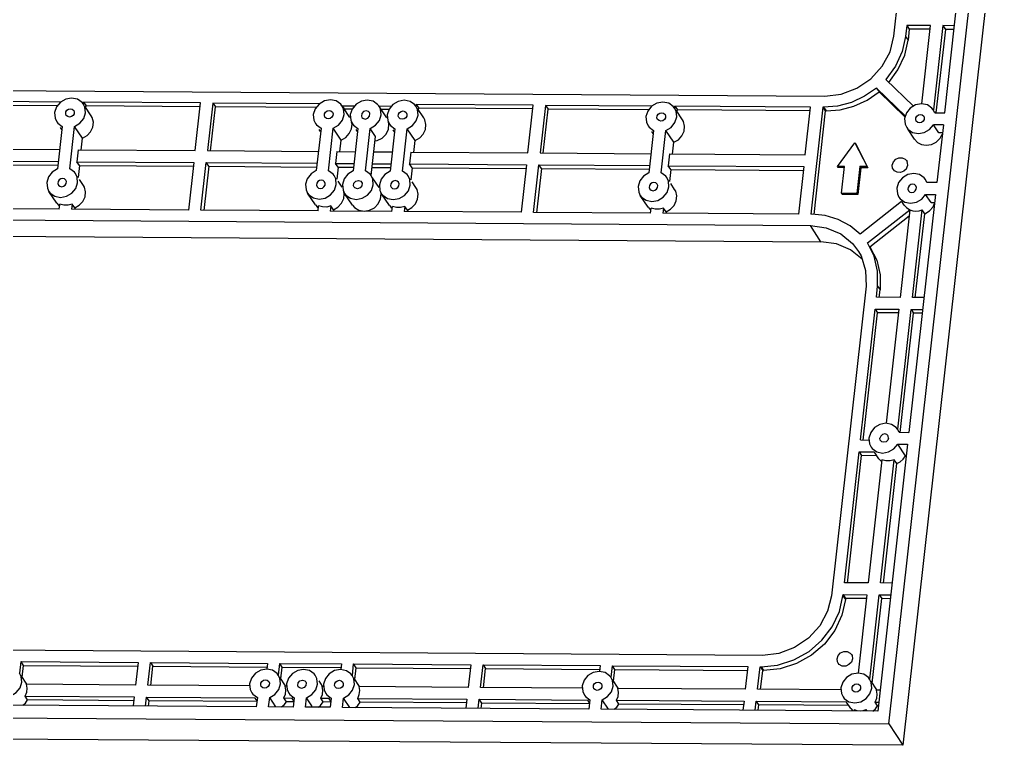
# Model space of a CAD drawing. Extents: x -268 to 907, y 393 to 1224.
# Drawn here: x 636.2 to 790.1, y 833.9 to 947.4 of the extents above; entities that cross this region are included whole.
import ezdxf

# ---------------------------------------------------------------- set-up
doc = ezdxf.new("R2010")
doc.units = 0
doc.header["$LTSCALE"] = 1.21
doc.header["$MEASUREMENT"] = 0
doc.layers.get('0').update_dxf_attribs({"linetype": 'CONTINUOUS'})

msp = doc.modelspace()

# ---------------------------------------------------------------- linework, layer by layer
at = {"color": 7, "linetype": 'Continuous'}
for p, q in [((772.23573, 837.26386), (792.18381, 1015.56991)), ((794.27491, 1011.57592), (774.39951, 833.91948)), ((773.01008, 944.78476), (778.42631, 993.19778)), ((780.94747, 932.80366), (785.10979, 970.00853)), ((775.01872, 946.49314), (774.82621, 944.77239)), ((778.72851, 946.46787), (775.01872, 946.49314)), ((775.01872, 946.49314), (775.41296, 945.90569)), ((777.35861, 934.22302), (778.72851, 946.46787)), ((780.65564, 946.45475), (779.18334, 933.29456)), ((782.47331, 946.44237), (780.65564, 946.45475)), ((780.65564, 946.45475), (781.04989, 945.86729)), ((775.41296, 945.90569), (775.22045, 944.18493)), ((778.66314, 945.88355), (775.41296, 945.90569)), ((781.04989, 945.86729), (779.58719, 932.79298)), ((782.40794, 945.85804), (781.04989, 945.86729)), ((774.82621, 944.77239), (775.22045, 944.18493)), ((771.72205, 938.04396), (776.05556, 933.8463)), ((619.55773, 936.41433), (762.21083, 935.44262)), ((774.79683, 932.293), (770.27889, 936.66931)), ((770.27889, 936.66931), (770.67313, 936.08185)), ((774.74681, 932.13588), (770.67313, 936.08185)), ((642.66219, 934.5025), (628.90017, 934.59624)), ((646.18964, 934.19853), (645.99464, 934.44641)), ((646.21279, 934.19594), (646.24436, 934.4781)), ((664.55148, 934.35339), (646.24436, 934.4781)), ((646.24436, 934.4781), (646.6386, 933.89064)), ((663.71901, 926.9123), (664.55148, 934.35339)), ((666.47862, 934.34027), (665.64614, 926.89917)), ((683.13134, 934.22683), (666.47862, 934.34027)), ((666.47862, 934.34027), (666.87286, 933.75281)), ((686.65879, 933.92287), (686.46378, 934.17074)), ((698.2214, 933.8441), (698.02639, 934.09198)), ((698.24455, 933.84151), (698.27612, 934.12367)), ((716.58389, 933.99897), (698.27612, 934.12367)), ((698.27612, 934.12367), (698.67036, 933.53622)), ((642.15769, 933.92116), (629.29441, 934.00878)), ((647.42333, 932.36226), (646.41924, 933.85845)), ((646.60417, 933.58289), (646.6386, 933.89064)), ((664.48611, 933.76907), (646.6386, 933.89064)), ((666.10042, 926.84835), (666.87286, 933.75281)), ((682.62684, 933.6455), (666.87286, 933.75281)), ((686.68506, 933.88577), (686.66053, 933.92232)), ((688.62204, 933.86746), (686.67751, 933.88071)), ((686.74974, 933.78939), (687.08048, 933.37125)), ((687.89248, 932.0866), (686.88839, 933.58279)), ((687.07331, 933.30723), (687.08048, 933.37125)), ((688.2335, 933.36339), (687.08048, 933.37125)), ((694.40325, 933.82808), (692.4399, 933.84146)), ((693.67388, 932.04722), (692.44193, 933.88294)), ((694.01472, 933.32401), (692.81152, 933.33221)), ((699.45509, 932.00784), (698.451, 933.50403)), ((698.63593, 933.22847), (698.67036, 933.53622)), ((716.51852, 933.41464), (698.67036, 933.53622)), ((715.75141, 926.55787), (716.58389, 933.99897)), ((718.51102, 933.98584), (717.67855, 926.54474)), ((718.13283, 926.49392), (718.90527, 933.39838)), ((735.1631, 933.87241), (718.51102, 933.98584)), ((718.51102, 933.98584), (718.90527, 933.39838)), ((734.6586, 933.29107), (718.90527, 933.39838)), ((738.69054, 933.56844), (738.49554, 933.81632)), ((738.71369, 933.56585), (738.74526, 933.84801)), ((759.94309, 933.70362), (738.74526, 933.84801)), ((738.74526, 933.84801), (739.1395, 933.26055)), ((739.92424, 931.73217), (738.92015, 933.22836)), ((739.10507, 932.95281), (739.1395, 933.26055)), ((759.87772, 933.11929), (739.1395, 933.26055)), ((759.11061, 926.26252), (759.94309, 933.70362)), ((761.87022, 933.69049), (759.99715, 916.94802)), ((762.26446, 933.10303), (760.4531, 916.91219)), ((762.01469, 933.68951), (761.87022, 933.69049)), ((761.87022, 933.69049), (762.26446, 933.10303)), ((762.01469, 933.68951), (762.40894, 933.10205)), ((762.40894, 933.10205), (762.26446, 933.10303)), ((779.39743, 932.81421), (779.15683, 933.29753)), ((779.4559, 932.85345), (779.3893, 932.95269)), ((779.39743, 932.81421), (780.94747, 932.80366)), ((642.91353, 930.68021), (642.17247, 924.05629)), ((642.85881, 930.19112), (642.6495, 930.50302)), ((644.09958, 924.04316), (644.84064, 930.66709)), ((646.07259, 928.83136), (644.84064, 930.66709)), ((683.38267, 930.40455), (682.64162, 923.78063)), ((683.32796, 929.91546), (683.11864, 930.22736)), ((684.56873, 923.7675), (685.30978, 930.39142)), ((686.54174, 928.5557), (685.30978, 930.39142)), ((689.16397, 930.36521), (688.42291, 923.7412)), ((689.10927, 929.87621), (688.89999, 930.18805)), ((690.35005, 923.72815), (691.0911, 930.35201)), ((691.92881, 929.10374), (691.0911, 930.35201)), ((694.94529, 930.32579), (694.20423, 923.70187)), ((694.89057, 929.83669), (694.68125, 930.1486)), ((696.13134, 923.68874), (696.8724, 930.31266)), ((698.10435, 928.47694), (696.8724, 930.31266)), ((735.41443, 930.05013), (734.67338, 923.4262)), ((735.35972, 929.56103), (735.1504, 929.87293)), ((736.60049, 923.41308), (737.34154, 930.037)), ((738.57349, 928.20128), (737.34154, 930.037)), ((776.24165, 928.67028), (775.21082, 930.20631)), ((780.73935, 930.94338), (779.18931, 930.95394)), ((780.02702, 929.70568), (779.18931, 930.95394)), ((780.73935, 930.94338), (779.72956, 921.9173)), ((780.60045, 929.70177), (780.02702, 929.70568)), ((645.86616, 926.98618), (646.07259, 928.83136)), ((686.3353, 926.71051), (686.54174, 928.5557)), ((691.24539, 922.99497), (691.92881, 929.10374)), ((691.85132, 928.41109), (692.17745, 928.46338)), ((697.89792, 926.63175), (698.10435, 928.47694)), ((738.36706, 926.35609), (738.57349, 928.20128)), ((764.17135, 924.42974), (766.90015, 928.13454)), ((767.02335, 927.95096), (766.90015, 928.13454)), ((766.90015, 928.13454), (768.79647, 924.39824)), ((767.02335, 927.95096), (768.91967, 924.21466)), ((628.06769, 927.15514), (642.50816, 927.05678)), ((645.41188, 927.037), (645.20376, 925.17672)), ((645.41188, 927.037), (663.71901, 926.9123)), ((665.64614, 926.89917), (682.9773, 926.78111)), ((685.88103, 926.76134), (685.67291, 924.90106)), ((685.88103, 926.76134), (688.7586, 926.74173)), ((691.66234, 926.72195), (694.53991, 926.70235)), ((697.44364, 926.68257), (697.23552, 924.8223)), ((697.44364, 926.68257), (715.75141, 926.55787)), ((717.67855, 926.54474), (735.00906, 926.42669)), ((737.91278, 926.40691), (737.70466, 924.54664)), ((737.91278, 926.40691), (759.11061, 926.26252)), ((627.85958, 925.29487), (642.30004, 925.1965)), ((645.20376, 925.17672), (663.51089, 925.05202)), ((645.598, 924.58927), (645.20376, 925.17672)), ((663.51089, 925.05202), (662.67841, 917.61092)), ((664.60554, 917.5978), (665.43802, 925.03889)), ((665.43802, 925.03889), (682.76918, 924.92084)), ((665.83226, 924.45144), (665.43802, 925.03889)), ((685.67291, 924.90106), (688.55048, 924.88146)), ((686.06715, 924.3136), (685.67291, 924.90106)), ((691.45422, 924.86168), (694.3318, 924.84208)), ((697.23552, 924.8223), (715.54329, 924.69759)), ((697.62976, 924.23484), (697.23552, 924.8223)), ((774.98706, 925.34636), (775.07404, 925.19346)), ((628.25382, 924.70741), (642.23466, 924.61218)), ((645.598, 924.58927), (645.38625, 922.69654)), ((645.598, 924.58927), (663.44552, 924.4677)), ((665.83226, 924.45144), (665.05982, 917.54697)), ((665.83226, 924.45144), (682.70381, 924.33651)), ((686.06715, 924.3136), (685.8554, 922.42087)), ((686.06715, 924.3136), (688.48511, 924.29713)), ((691.38885, 924.27735), (694.26642, 924.25775)), ((697.62976, 924.23484), (697.41801, 922.34211)), ((697.62976, 924.23484), (715.47792, 924.11327)), ((715.54329, 924.69759), (714.71082, 917.2565)), ((716.63795, 917.24337), (717.47043, 924.68447)), ((717.86467, 924.09701), (717.09223, 917.19255)), ((717.47043, 924.68447), (734.80094, 924.56642)), ((717.86467, 924.09701), (717.47043, 924.68447)), ((717.86467, 924.09701), (734.73557, 923.98209)), ((737.70466, 924.54664), (758.90249, 924.40224)), ((738.09891, 923.95918), (737.70466, 924.54664)), ((738.09891, 923.95918), (737.88716, 922.06645)), ((738.09891, 923.95918), (758.83712, 923.81792)), ((758.90249, 924.40224), (758.07002, 916.96115)), ((765.27946, 924.4222), (764.17135, 924.42974)), ((764.29455, 924.24617), (764.17135, 924.42974)), ((765.27821, 924.23947), (764.29455, 924.24617)), ((764.81119, 920.23658), (765.27946, 924.4222)), ((767.68837, 924.40579), (767.2201, 920.22017)), ((767.81157, 924.22221), (767.3433, 920.03659)), ((768.79647, 924.39824), (767.68837, 924.40579)), ((767.81157, 924.22221), (767.68837, 924.40579)), ((768.91967, 924.21466), (767.81157, 924.22221)), ((768.91967, 924.21466), (768.79647, 924.39824)), ((646.20542, 921.4759), (645.59557, 922.38464)), ((686.67456, 921.20024), (686.06471, 922.10897)), ((692.45596, 921.16086), (691.45183, 922.65711)), ((698.23718, 921.12148), (697.62733, 922.03021)), ((738.70632, 920.84582), (738.09647, 921.75455)), ((778.17952, 921.92786), (777.93892, 922.41117)), ((779.72956, 921.9173), (778.17952, 921.92786)), ((642.05368, 918.68968), (640.82173, 920.5254)), ((682.52283, 918.41401), (681.29087, 920.24973)), ((688.30422, 918.37463), (687.07227, 920.21035)), ((767.2201, 920.22017), (764.81119, 920.23658)), ((764.93439, 920.053), (764.81119, 920.23658)), ((767.3433, 920.03659), (767.2201, 920.22017)), ((642.05411, 918.69027), (642.30893, 918.38081)), ((694.08544, 918.33525), (692.85349, 920.17097)), ((734.55458, 918.05959), (733.32263, 919.89531)), ((767.3433, 920.03659), (764.93439, 920.053)), ((774.19, 918.93139), (767.72701, 913.85927)), ((774.62949, 918.37138), (774.22615, 918.97239)), ((779.52144, 920.05703), (775.35912, 882.85215)), ((777.9714, 920.06758), (779.52144, 920.05703)), ((778.80911, 918.81932), (777.9714, 920.06758)), ((778.80911, 918.81932), (779.38253, 918.81541)), ((642.44417, 917.74875), (627.0271, 917.85377)), ((642.30893, 918.38081), (642.50026, 918.25009)), ((642.44417, 917.74875), (642.53332, 918.54559)), ((644.46043, 918.53247), (644.37128, 917.73563)), ((662.67841, 917.61092), (644.37128, 917.73563)), ((644.85467, 917.94501), (644.46043, 918.53247)), ((644.85467, 917.94501), (644.82556, 917.6848)), ((682.91332, 917.47309), (664.60554, 917.5978)), ((682.52326, 918.4146), (682.77808, 918.10515)), ((682.77808, 918.10515), (682.96941, 917.97443)), ((682.91332, 917.47309), (683.00247, 918.26993)), ((684.92958, 918.2568), (684.84043, 917.45996)), ((694.47593, 917.39433), (684.84043, 917.45996)), ((685.32382, 917.66935), (684.92958, 918.2568)), ((685.32382, 917.66935), (685.29471, 917.40914)), ((694.08587, 918.33584), (694.34069, 918.02639)), ((694.34069, 918.02639), (694.53202, 917.89566)), ((694.47593, 917.39433), (694.56508, 918.19117)), ((696.49219, 918.17804), (696.40304, 917.3812)), ((714.71082, 917.2565), (696.40304, 917.3812)), ((696.88643, 917.59059), (696.49219, 918.17804)), ((696.88643, 917.59059), (696.85732, 917.33038)), ((734.94508, 917.11867), (716.63795, 917.24337)), ((734.55502, 918.06018), (734.80984, 917.75073)), ((734.80984, 917.75073), (735.00117, 917.62)), ((734.94508, 917.11867), (735.03423, 917.91551)), ((736.96134, 917.90238), (736.87219, 917.10554)), ((737.35558, 917.31492), (736.96134, 917.90238)), ((737.35558, 917.31492), (737.32647, 917.05472)), ((768.86062, 912.46706), (775.47088, 917.65476)), ((775.50336, 917.63985), (773.97299, 903.9606)), ((775.90012, 903.94748), (777.43049, 917.62672)), ((777.82474, 917.03926), (777.43049, 917.62672)), ((617.2924, 916.16562), (759.94549, 915.19392)), ((758.07002, 916.96115), (736.87219, 917.10554)), ((760.14162, 916.94704), (759.99715, 916.94802)), ((769.25486, 911.87961), (775.39832, 916.70096)), ((776.3544, 903.89665), (777.82474, 917.03926)), ((761.55972, 912.66355), (759.94549, 915.19392)), ((618.90663, 913.63526), (761.55972, 912.66355)), ((768.63958, 905.719), (763.22335, 857.30598)), ((770.26319, 903.98587), (770.45571, 905.70663)), ((770.45571, 905.70663), (770.84995, 905.11917)), ((770.71747, 903.93505), (770.84995, 905.11917)), ((773.97299, 903.9606), (770.26319, 903.98587)), ((777.71779, 903.93509), (775.90012, 903.94748)), ((767.76562, 881.66132), (770.05508, 902.1256)), ((770.05508, 902.1256), (773.76487, 902.10033)), ((770.05508, 902.1256), (770.44932, 901.53814)), ((773.76487, 902.10033), (771.76977, 884.26716)), ((773.59515, 883.34448), (775.692, 902.0872)), ((775.692, 902.0872), (777.50967, 902.07482)), ((775.692, 902.0872), (776.08624, 901.49974)), ((768.2199, 881.6105), (770.44932, 901.53814)), ((773.6995, 901.516), (770.44932, 901.53814)), ((773.99885, 882.84154), (776.08624, 901.49974)), ((777.4443, 901.49049), (776.08624, 901.49974)), ((773.80965, 882.86271), (773.56844, 883.34746)), ((773.86841, 882.90214), (773.80109, 883.00245)), ((773.80965, 882.86271), (775.35912, 882.85215)), ((767.76562, 881.66132), (769.11748, 881.65211)), ((775.15115, 880.99315), (770.48415, 839.27717)), ((773.60111, 881.00371), (775.15115, 880.99315)), ((774.83306, 879.16799), (773.60111, 881.00371)), ((765.26841, 859.33991), (767.55765, 879.80232)), ((765.72268, 859.28909), (767.95189, 879.21486)), ((767.55765, 879.80232), (769.938, 879.7861)), ((767.55765, 879.80232), (767.95189, 879.21486)), ((770.33224, 879.19865), (767.95189, 879.21486)), ((770.65344, 878.72004), (769.96472, 879.74628)), ((770.65355, 878.71986), (771.04348, 878.28899)), ((774.94687, 879.16721), (774.83306, 879.16799)), ((771.13307, 878.57596), (768.9782, 859.31464)), ((770.90533, 859.30151), (773.0602, 878.56283)), ((771.35961, 859.25069), (773.45444, 877.97538)), ((773.45444, 877.97538), (773.0602, 878.56283)), ((768.9782, 859.31464), (765.26841, 859.33991)), ((772.723, 859.28913), (770.90533, 859.30151)), ((765.03947, 857.29361), (765.06029, 857.47964)), ((765.03947, 857.29361), (765.43372, 856.70615)), ((765.06029, 857.47964), (768.77008, 857.45437)), ((765.06029, 857.47964), (765.45453, 856.89218)), ((768.77008, 857.45437), (767.39997, 845.20763)), ((769.22423, 844.27494), (770.69721, 857.44124)), ((770.69721, 857.44124), (772.51488, 857.42886)), ((770.69721, 857.44124), (771.09145, 856.85378)), ((765.43372, 856.70615), (765.45453, 856.89218)), ((768.70471, 856.87004), (765.45453, 856.89218)), ((769.61559, 843.66175), (771.09145, 856.85378)), ((772.44951, 856.84453), (771.09145, 856.85378)), ((752.42409, 847.96385), (609.771, 848.93555)), ((636.25415, 845.18056), (636.45762, 846.99932)), ((636.45762, 846.99932), (654.76475, 846.87462)), ((636.85187, 846.41186), (636.45762, 846.99932)), ((636.64553, 844.56751), (636.85187, 846.41186)), ((636.85187, 846.41186), (654.69938, 846.29029)), ((654.76475, 846.87462), (654.36932, 843.34009)), ((656.29646, 843.32697), (656.69188, 846.86149)), ((656.69188, 846.86149), (674.99966, 846.73678)), ((656.69188, 846.86149), (657.08613, 846.27403)), ((674.99966, 846.73678), (674.89895, 845.83659)), ((676.72329, 844.90489), (676.92677, 846.72366)), ((676.92677, 846.72366), (686.56227, 846.65802)), ((677.32101, 846.1362), (676.92677, 846.72366)), ((686.56227, 846.65802), (686.46156, 845.75782)), ((688.28591, 844.82613), (688.48938, 846.64489)), ((688.48938, 846.64489), (706.79716, 846.52019)), ((688.88362, 846.05744), (688.48938, 846.64489)), ((706.79716, 846.52019), (706.40173, 842.98566)), ((708.32886, 842.97254), (708.72429, 846.50706)), ((708.72429, 846.50706), (727.03142, 846.38236)), ((708.72429, 846.50706), (709.11853, 845.9196)), ((727.03142, 846.38236), (726.93071, 845.48216)), ((728.75505, 844.55047), (728.95853, 846.36923)), ((728.95853, 846.36923), (750.15635, 846.22484)), ((729.35277, 845.78177), (728.95853, 846.36923)), ((637.36492, 843.49556), (636.4606, 844.84307)), ((656.75074, 843.27614), (657.08613, 846.27403)), ((657.08613, 846.27403), (674.93429, 846.15246)), ((677.11467, 844.29185), (677.32101, 846.1362)), ((677.32101, 846.1362), (686.4969, 846.07369)), ((688.67729, 844.21309), (688.88362, 846.05744)), ((688.88362, 846.05744), (706.73179, 845.93586)), ((708.78314, 842.92171), (709.11853, 845.9196)), ((709.11853, 845.9196), (726.96605, 845.79803)), ((729.14643, 843.93742), (729.35277, 845.78177)), ((729.35277, 845.78177), (750.09098, 845.64051)), ((750.15635, 846.22484), (749.76093, 842.69032)), ((751.68806, 842.67719), (752.08349, 846.21171)), ((752.08349, 846.21171), (752.22796, 846.21073)), ((752.08349, 846.21171), (752.47773, 845.62425)), ((752.14234, 842.62637), (752.47773, 845.62425)), ((752.22796, 846.21073), (752.6222, 845.62327)), ((752.47773, 845.62425), (752.6222, 845.62327)), ((654.36932, 843.34009), (637.30645, 843.45632)), ((637.41642, 842.84375), (637.30645, 843.45632)), ((672.24736, 843.21831), (656.29646, 843.32697)), ((677.83406, 843.21989), (676.92975, 844.5674)), ((683.61546, 843.18051), (683.07424, 843.98698)), ((689.39667, 843.14113), (688.49236, 844.48864)), ((729.86582, 842.86547), (728.96151, 844.21298)), ((770.33497, 842.58981), (769.43066, 843.93731)), ((677.56748, 841.32038), (677.81424, 841.93053)), ((677.93458, 843.17957), (677.7756, 843.18066)), ((677.88556, 842.56808), (677.7756, 843.18066)), ((677.81424, 841.93053), (677.88556, 842.56808)), ((683.34888, 841.281), (683.59564, 841.89114)), ((683.71598, 843.14019), (683.55699, 843.14128)), ((683.66696, 842.5287), (683.55699, 843.14128)), ((683.59564, 841.89114), (683.66696, 842.5287)), ((706.40173, 842.98566), (689.33821, 843.1019)), ((689.44818, 842.48932), (689.33821, 843.1019)), ((724.27912, 842.86389), (708.32886, 842.97254)), ((749.76093, 842.69032), (729.80735, 842.82623)), ((729.91732, 842.21366), (729.80735, 842.82623)), ((764.74734, 842.58823), (751.68806, 842.67719)), ((770.84993, 842.54666), (770.2765, 842.55057)), ((770.38647, 841.938), (770.2765, 842.55057)), ((673.26184, 839.93941), (634.71981, 840.20195)), ((637.09833, 841.59605), (654.16121, 841.47982)), ((637.49257, 841.00859), (637.09833, 841.59605)), ((654.09583, 840.89549), (637.49257, 841.00859)), ((654.16121, 841.47982), (654.00355, 840.0706)), ((655.93068, 840.05747), (656.08834, 841.46669)), ((656.08834, 841.46669), (673.06667, 841.35104)), ((656.48258, 840.87923), (656.08834, 841.46669)), ((656.39029, 840.05434), (656.48258, 840.87923)), ((673.35413, 840.76431), (656.48258, 840.87923)), ((673.36932, 840.90007), (673.09339, 841.31122)), ((673.42403, 841.38917), (673.26184, 839.93941)), ((675.18895, 839.92629), (675.35114, 841.37604)), ((676.32928, 839.91852), (675.35114, 841.37604)), ((677.56748, 841.32038), (678.84807, 841.31166)), ((677.96172, 840.73292), (677.56748, 841.32038)), ((679.13542, 840.72493), (677.96172, 840.73292)), ((679.15063, 840.86083), (678.84062, 841.32276)), ((679.20533, 841.34983), (679.04314, 839.90003)), ((680.97027, 839.88691), (681.13246, 841.33663)), ((681.97017, 840.08836), (681.13246, 841.33663)), ((683.34888, 841.281), (684.62929, 841.27228)), ((683.74312, 840.69354), (683.34888, 841.281)), ((684.91674, 840.68555), (683.74312, 840.69354)), ((684.93193, 840.82131), (684.6219, 841.28329)), ((684.98665, 841.31041), (684.82445, 839.86065)), ((686.75156, 839.84753), (686.91376, 841.29728)), ((687.8919, 839.83976), (686.91376, 841.29728)), ((689.13009, 841.24162), (706.19361, 841.12539)), ((689.52433, 840.65416), (689.13009, 841.24162)), ((706.12824, 840.54106), (689.52433, 840.65416)), ((706.19361, 841.12539), (706.03595, 839.71617)), ((707.96309, 839.70304), (708.12074, 841.11226)), ((708.12074, 841.11226), (725.09843, 840.99662)), ((708.51499, 840.52481), (708.12074, 841.11226)), ((708.4227, 839.69991), (708.51499, 840.52481)), ((725.38589, 840.40989), (708.51499, 840.52481)), ((725.40107, 840.54565), (725.12515, 840.9568)), ((725.45579, 841.03474), (725.2936, 839.58499)), ((727.22071, 839.57186), (727.3829, 841.02162)), ((728.36104, 839.5641), (727.3829, 841.02162)), ((729.59924, 840.96596), (749.55281, 840.83004)), ((729.99348, 840.3785), (729.59924, 840.96596)), ((749.48744, 840.24571), (729.99348, 840.3785)), ((749.55281, 840.83004), (749.39515, 839.42082)), ((751.32228, 839.40769), (751.47994, 840.81691)), ((751.47994, 840.81691), (765.56758, 840.72095)), ((751.87418, 840.22946), (751.47994, 840.81691)), ((751.7819, 839.40456), (751.87418, 840.22946)), ((765.96182, 840.1335), (751.87418, 840.22946)), ((766.28301, 839.6549), (765.5943, 840.68114)), ((770.06838, 840.6903), (770.64181, 840.68639)), ((770.46262, 840.10284), (770.06838, 840.6903)), ((402.52111, 839.78224), (772.23573, 837.26386)), ((679.04314, 839.90003), (675.18895, 839.92629)), ((684.82445, 839.86065), (680.97027, 839.88691)), ((681.94688, 839.88025), (681.97017, 840.08836)), ((725.2936, 839.58499), (686.75156, 839.84753)), ((770.48415, 839.27717), (727.22071, 839.57186)), ((766.28311, 839.65473), (766.60086, 839.30362)), ((766.76264, 839.51082), (766.73935, 839.30267)), ((768.66648, 839.28955), (768.68977, 839.4977)), ((768.8302, 839.28843), (768.68977, 839.4977)), ((769.72503, 839.28234), (770.10272, 839.6097)), ((770.10272, 839.6097), (770.46262, 840.10284)), ((770.57644, 840.10206), (770.46262, 840.10284)), ((772.23573, 837.26386), (774.39951, 833.91948)), ((774.39951, 833.91948), (405.35786, 836.43328))]:
    msp.add_line(p, q, dxfattribs=at)
for points in [[(762.21083, 935.44262), (764.76937, 935.74604), (767.22536, 936.67003), (769.41108, 938.15139), (771.17792, 940.0893), (772.40553, 942.35189), (773.01008, 944.78476)], [(774.82621, 944.77239), (774.30109, 942.41515), (773.24516, 940.11323), (771.72205, 938.04396)], [(772.20462, 937.57652), (773.63941, 939.52578), (774.69533, 941.82769), (775.22045, 944.18493)], [(770.27889, 936.66931), (768.42309, 935.39528), (766.35431, 934.44266), (764.17782, 933.86802), (762.01469, 933.68951)], [(762.40894, 933.10205), (764.57206, 933.28056), (766.74855, 933.8552), (768.81733, 934.80782), (770.67313, 936.08185)], [(645.99464, 934.44641), (645.272, 934.94935), (644.37566, 935.13021), (643.44026, 934.96182), (642.60627, 934.46949), (641.99896, 933.72714), (641.70953, 932.84627), (641.78146, 931.95919), (642.04148, 931.41076)], [(644.84064, 930.66709), (645.66516, 931.17554), (646.25693, 931.9287), (646.52709, 932.81345), (646.43505, 933.69692), (646.18964, 934.19853)], [(686.46378, 934.17074), (685.74114, 934.67368), (684.84481, 934.85455), (683.90941, 934.68616), (683.07542, 934.19382), (682.46811, 933.45147), (682.17868, 932.57061), (682.25061, 931.68352), (682.51062, 931.1351)], [(690.62621, 934.81516), (689.6908, 934.64678), (688.85682, 934.15444), (688.24951, 933.4121), (687.96008, 932.53125)], [(692.44018, 933.88348), (692.24522, 934.13132), (691.52257, 934.63429), (690.62621, 934.81516)], [(698.02639, 934.09198), (697.30376, 934.59492), (696.40742, 934.77578), (695.47202, 934.6074), (694.63803, 934.11506), (694.03072, 933.37271), (693.74129, 932.49185)], [(738.49554, 933.81632), (737.7729, 934.31926), (736.87657, 934.50012), (735.94116, 934.33174), (735.10718, 933.8394), (734.49986, 933.09705), (734.21044, 932.21618), (734.28237, 931.3291), (734.54238, 930.78068)], [(777.34571, 934.22446), (776.40406, 934.05373), (775.56616, 933.55498), (774.95957, 932.80415), (774.67665, 931.91552), (774.76046, 931.02441), (775.01152, 930.5053)], [(779.15683, 933.29753), (778.95369, 933.5524), (778.23445, 934.04679), (777.34571, 934.22446)], [(643.53454, 932.41446), (643.44173, 932.66446), (643.47415, 932.95423), (643.6336, 933.2144), (643.88849, 933.39347), (644.18836, 933.45595)], [(644.69649, 933.19527), (644.7893, 932.94527), (644.75688, 932.65551), (644.59743, 932.39533), (644.34254, 932.21626), (644.04267, 932.15378)], [(644.18836, 933.45595), (644.47379, 933.38948), (644.69649, 933.19527)], [(684.00368, 932.1388), (683.91088, 932.3888), (683.94329, 932.67856), (684.10274, 932.93874), (684.35764, 933.1178), (684.6575, 933.18029)], [(685.16564, 932.9196), (685.25844, 932.6696), (685.22603, 932.37984), (685.06658, 932.11967), (684.81168, 931.9406), (684.51182, 931.87812)], [(684.6575, 933.18029), (684.94294, 933.11382), (685.16564, 932.9196)], [(685.30978, 930.39142), (686.1343, 930.89987), (686.72608, 931.65304), (686.99623, 932.53779), (686.90419, 933.42126), (686.65879, 933.92287)], [(687.96008, 932.53125), (688.032, 931.64419), (688.29202, 931.09572)], [(690.4389, 933.14091), (690.02854, 933.01926), (689.74709, 932.69539), (689.70208, 932.29299), (689.78711, 932.10075)], [(690.29322, 931.83874), (690.70358, 931.96038), (690.98502, 932.28426), (691.03004, 932.68665), (690.94501, 932.87889)], [(690.94501, 932.87889), (690.82144, 933.01386), (690.4389, 933.14091)], [(691.0911, 930.35201), (691.91563, 930.86043), (692.50743, 931.61357), (692.77762, 932.49832), (692.68562, 933.38181), (692.44018, 933.88348)], [(695.5663, 932.06004), (695.47349, 932.31004), (695.50591, 932.5998), (695.66535, 932.85998), (695.92025, 933.03904), (696.22011, 933.10153)], [(696.72825, 932.84084), (696.82106, 932.59084), (696.78864, 932.30108), (696.62919, 932.0409), (696.3743, 931.86184), (696.07443, 931.79936)], [(696.22011, 933.10153), (696.50555, 933.03506), (696.72825, 932.84084)], [(696.8724, 930.31266), (697.69692, 930.82111), (698.28869, 931.57428), (698.55885, 932.45903), (698.46681, 933.34249), (698.2214, 933.8441)], [(736.03544, 931.78438), (735.94264, 932.03438), (735.97505, 932.32414), (736.1345, 932.58432), (736.3894, 932.76338), (736.68926, 932.82586)], [(737.1974, 932.56518), (737.2902, 932.31518), (737.25779, 932.02542), (737.09834, 931.76524), (736.84344, 931.58618), (736.54358, 931.52369)], [(736.68926, 932.82586), (736.97469, 932.75939), (737.1974, 932.56518)], [(737.34154, 930.037), (738.16606, 930.54545), (738.75784, 931.29861), (739.02799, 932.18337), (738.93595, 933.06683), (738.69054, 933.56844)], [(776.50459, 931.50871), (776.41178, 931.75871), (776.4442, 932.04848), (776.60365, 932.30865), (776.85854, 932.48772), (777.15841, 932.5502)], [(777.15841, 932.5502), (777.44384, 932.48373), (777.66654, 932.28952)], [(642.04148, 931.41076), (642.20395, 931.19911), (642.91353, 930.68021)], [(644.04267, 932.15378), (643.75724, 932.22025), (643.53454, 932.41446)], [(646.07259, 928.83136), (646.78478, 929.24498), (647.34094, 929.84607), (647.68049, 930.56945), (647.7663, 931.33647), (647.589, 932.06337), (647.4229, 932.36167)], [(682.51062, 931.1351), (682.67309, 930.92345), (683.38267, 930.40455)], [(684.51182, 931.87812), (684.22639, 931.94459), (684.00368, 932.1388)], [(688.14963, 930.29379), (688.23544, 931.06081), (688.15796, 931.37849)], [(688.29202, 931.09572), (688.45444, 930.88412), (689.16397, 930.36521)], [(689.78711, 932.10075), (689.91068, 931.96578), (690.29322, 931.83874)], [(693.74129, 932.49185), (693.81322, 931.60476), (694.07323, 931.05634)], [(693.92516, 930.23415), (694.0155, 931.04173), (693.93392, 931.35019)], [(694.07323, 931.05634), (694.23571, 930.84469), (694.94529, 930.32579)], [(696.07443, 931.79936), (695.789, 931.86583), (695.5663, 932.06004)], [(698.10435, 928.47694), (698.81654, 928.89055), (699.3727, 929.49165), (699.71225, 930.21502), (699.79806, 930.98205), (699.62076, 931.70895), (699.45466, 932.00725)], [(736.54358, 931.52369), (736.25814, 931.59016), (736.03544, 931.78438)], [(738.57349, 928.20128), (739.28568, 928.61489), (739.84185, 929.21598), (740.18139, 929.93936), (740.2672, 930.70639), (740.08991, 931.43329), (739.92381, 931.73158)], [(777.01272, 931.24803), (776.72729, 931.3145), (776.50459, 931.50871)], [(777.66654, 932.28952), (777.75935, 932.03952), (777.72693, 931.74976), (777.56748, 931.48958), (777.31259, 931.31051), (777.01272, 931.24803)], [(686.54174, 928.5557), (687.25393, 928.96931), (687.81009, 929.57041), (688.14963, 930.29379)], [(692.17745, 928.46338), (692.94715, 928.86224), (693.55412, 929.47722), (693.92516, 930.23415)], [(734.54238, 930.78068), (734.70485, 930.56903), (735.41443, 930.05013)], [(775.01152, 930.5053), (775.19825, 930.26645), (775.92337, 929.75706), (776.82542, 929.57377)], [(776.82542, 929.57377), (777.75253, 929.73907), (778.58121, 930.22292), (779.18931, 930.95394)], [(778.05737, 927.73805), (778.87875, 927.86671), (779.63529, 928.24877), (780.23981, 928.84014), (780.57603, 929.4835)], [(776.24128, 928.67092), (776.6858, 928.1959), (777.32169, 927.85827), (778.05737, 927.73805)], [(772.91636, 923.95002), (772.80864, 924.15727), (772.74906, 924.654), (772.91961, 925.14916), (773.28772, 925.54814), (773.78305, 925.7747), (774.31095, 925.78555), (774.77055, 925.57863), (774.98706, 925.34636)], [(774.94988, 924.08371), (775.08887, 924.35157), (775.15797, 924.63759), (775.15292, 924.92411), (775.07404, 925.19346)], [(642.17247, 924.05629), (641.34796, 923.54784), (640.75618, 922.79468), (640.48602, 921.90992), (640.57807, 921.02646), (640.82347, 920.52485)], [(640.82347, 920.52485), (641.01848, 920.27697), (641.74112, 919.77403), (642.63745, 919.59317), (643.57285, 919.76155), (644.40684, 920.25389), (645.01415, 920.99624), (645.30358, 921.87711), (645.23165, 922.76419), (644.97164, 923.31261)], [(644.97164, 923.31261), (644.80917, 923.52426), (644.09958, 924.04316)], [(682.64162, 923.78063), (681.8171, 923.27217), (681.22533, 922.51901), (680.95517, 921.63426), (681.04721, 920.75079), (681.29262, 920.24918)], [(685.44078, 923.03695), (685.27831, 923.2486), (684.56873, 923.7675)], [(688.42291, 923.7412), (687.59844, 923.23274), (687.0067, 922.47959), (686.73657, 921.59485)], [(691.22218, 922.99757), (691.05965, 923.20928), (690.35005, 923.72815)], [(694.20423, 923.70187), (693.37972, 923.19341), (692.78794, 922.44025), (692.51778, 921.5555)], [(697.0034, 922.95819), (696.84093, 923.16984), (696.13134, 923.68874)], [(734.67338, 923.4262), (733.84886, 922.91775), (733.25708, 922.16459), (732.98693, 921.27983), (733.07897, 920.39637), (733.32438, 919.89476)], [(737.47254, 922.68252), (737.31007, 922.89417), (736.60049, 923.41308)], [(774.94988, 924.08371), (774.56074, 923.70326), (774.05558, 923.50291), (773.53091, 923.52093), (773.08699, 923.75389), (772.91636, 923.95002)], [(776.1278, 923.3381), (775.18614, 923.16738), (774.34824, 922.66863), (773.74165, 921.91779), (773.45873, 921.02917), (773.54255, 920.13805), (773.7936, 919.61895)], [(777.93892, 922.41117), (777.73578, 922.66604), (777.01654, 923.16043), (776.1278, 923.3381)], [(642.97044, 922.5696), (642.67058, 922.50711), (642.41568, 922.32805), (642.25623, 922.06787), (642.22381, 921.77811), (642.31662, 921.52811)], [(642.82476, 921.26742), (643.12462, 921.32991), (643.37952, 921.50897), (643.53896, 921.76915), (643.57138, 922.05891), (643.47858, 922.30891)], [(643.47858, 922.30891), (643.25587, 922.50312), (642.97044, 922.5696)], [(681.29262, 920.24918), (681.48762, 920.00131), (682.21026, 919.49837), (683.1066, 919.3175), (684.042, 919.48589), (684.87599, 919.97823), (685.4833, 920.72058), (685.77272, 921.60144), (685.70079, 922.48853), (685.44078, 923.03695)], [(683.43958, 922.29393), (683.13972, 922.23145), (682.88483, 922.05238), (682.72538, 921.79221), (682.69296, 921.50245), (682.78577, 921.25244)], [(683.2939, 920.99176), (683.59377, 921.05425), (683.84866, 921.23331), (684.00811, 921.49349), (684.04053, 921.78325), (683.94772, 922.03325)], [(683.94772, 922.03325), (683.72502, 922.22746), (683.43958, 922.29393)], [(688.5692, 921.21439), (688.48416, 921.40664), (688.52918, 921.80903), (688.81062, 922.13291), (689.22098, 922.25455)], [(688.88799, 919.27812), (689.82343, 919.44652), (690.65743, 919.93888), (691.26474, 920.68126), (691.55413, 921.56215), (691.48217, 922.44923), (691.22218, 922.99757)], [(689.72709, 921.99254), (689.81213, 921.80029), (689.76711, 921.3979), (689.48567, 921.07403), (689.0753, 920.95238)], [(689.22098, 922.25455), (689.60353, 922.1275), (689.72709, 921.99254)], [(692.85523, 920.17042), (693.05024, 919.92255), (693.77288, 919.4196), (694.66921, 919.23874), (695.60461, 919.40713), (696.4386, 919.89947), (697.04591, 920.64182), (697.33534, 921.52268), (697.26341, 922.40977), (697.0034, 922.95819)], [(695.0022, 922.21517), (694.70234, 922.15269), (694.44744, 921.97362), (694.28799, 921.71345), (694.25557, 921.42369), (694.34838, 921.17368)], [(694.85652, 920.913), (695.15638, 920.97548), (695.41128, 921.15455), (695.57072, 921.41473), (695.60314, 921.70449), (695.51033, 921.95449)], [(695.51033, 921.95449), (695.28763, 922.1487), (695.0022, 922.21517)], [(733.32438, 919.89476), (733.51938, 919.64688), (734.24202, 919.14394), (735.13835, 918.96308), (736.07376, 919.13146), (736.90775, 919.6238), (737.51506, 920.36615), (737.80448, 921.24702), (737.73255, 922.1341), (737.47254, 922.68252)], [(735.47134, 921.93951), (735.17148, 921.87702), (734.91658, 921.69796), (734.75714, 921.43778), (734.72472, 921.14802), (734.81753, 920.89802)], [(735.97948, 921.67883), (735.75678, 921.87304), (735.47134, 921.93951)], [(642.31662, 921.52811), (642.53932, 921.3339), (642.82476, 921.26742)], [(644.85467, 917.94501), (645.56686, 918.35862), (646.12302, 918.95971), (646.46257, 919.68309), (646.54838, 920.45012), (646.37109, 921.17702), (646.20499, 921.47531)], [(682.78577, 921.25244), (683.00847, 921.05823), (683.2939, 920.99176)], [(686.73657, 921.59485), (686.82861, 920.7114), (687.07402, 920.2098)], [(686.93172, 919.40743), (687.01753, 920.17446), (686.94417, 920.4752)], [(687.07402, 920.2098), (687.26902, 919.96193), (687.99166, 919.45899), (688.88799, 919.27812)], [(689.0753, 920.95238), (688.69276, 921.07943), (688.5692, 921.21439)], [(692.51778, 921.5555), (692.60982, 920.67203), (692.85523, 920.17042)], [(692.70724, 919.34779), (692.79759, 920.15538), (692.72108, 920.44462)], [(694.34838, 921.17368), (694.57108, 920.97947), (694.85652, 920.913)], [(696.88643, 917.59059), (697.59862, 918.0042), (698.15478, 918.60529), (698.49433, 919.32867), (698.58014, 920.09569), (698.40284, 920.82259), (698.23674, 921.12089)], [(734.81753, 920.89802), (735.04023, 920.70381), (735.32566, 920.63734)], [(735.32566, 920.63734), (735.62552, 920.69982), (735.88042, 920.87889), (736.03987, 921.13906), (736.07229, 921.42882), (735.97948, 921.67883)], [(737.35558, 917.31492), (738.06777, 917.72853), (738.62393, 918.32963), (738.96348, 919.05301), (739.04929, 919.82003), (738.87199, 920.54693), (738.70589, 920.84523)], [(775.94049, 921.66385), (775.64063, 921.60136), (775.38573, 921.4223), (775.22628, 921.16212), (775.19387, 920.87236), (775.28667, 920.62236)], [(775.28667, 920.62236), (775.50937, 920.42815), (775.79481, 920.36167)], [(775.79481, 920.36167), (776.09467, 920.42416), (776.34957, 920.60322), (776.50902, 920.8634), (776.54143, 921.15316), (776.44863, 921.40316)], [(776.44863, 921.40316), (776.22592, 921.59737), (775.94049, 921.66385)], [(685.32382, 917.66935), (686.03601, 918.08296), (686.59217, 918.68405), (686.93172, 919.40743)], [(690.11994, 917.4424), (690.95953, 917.57703), (691.72923, 917.97588), (692.3362, 918.59086), (692.70724, 919.34779)], [(773.7936, 919.61895), (773.98033, 919.3801), (774.70545, 918.8707), (775.6075, 918.68742)], [(775.6075, 918.68742), (776.53461, 918.85272), (777.36329, 919.33656), (777.9714, 920.06758)], [(644.46043, 918.53247), (643.80708, 918.36451), (643.14813, 918.369), (642.53332, 918.54559)], [(684.92958, 918.2568), (684.27622, 918.08885), (683.61727, 918.09334), (683.00247, 918.26993)], [(688.30426, 918.3759), (688.63239, 917.99698), (689.31174, 917.58825), (690.11994, 917.4424)], [(696.49219, 918.17804), (695.83884, 918.01009), (695.17988, 918.01458), (694.56508, 918.19117)], [(736.96134, 917.90238), (736.30798, 917.73443), (735.64903, 917.73891), (735.03423, 917.91551)], [(774.62915, 918.37224), (774.95174, 917.99906), (775.47088, 917.65476)], [(775.50336, 917.63985), (775.95225, 917.4929), (776.44521, 917.43915)], [(776.44521, 917.43915), (776.94943, 917.48611), (777.43049, 917.62672)], [(777.82474, 917.03926), (778.55653, 917.46871), (779.12037, 918.09514), (779.36378, 918.64784)], [(767.72701, 913.85927), (766.15888, 915.15662), (764.30624, 916.13596), (762.26154, 916.73934), (760.14162, 916.94704)], [(759.94549, 915.19392), (762.4323, 914.85613), (764.67797, 913.90012), (766.52915, 912.39126), (767.46601, 911.14968)], [(768.01754, 909.93427), (766.23837, 911.38445), (764.01822, 912.32961), (761.55972, 912.66355)], [(767.46601, 911.14968), (767.86002, 910.43225), (768.57989, 908.15639), (768.63958, 905.719)], [(770.45571, 905.70663), (770.45842, 908.06743), (769.91877, 910.38021), (768.86062, 912.46706)], [(769.25486, 911.87961), (770.31301, 909.79275), (770.85266, 907.47997), (770.84995, 905.11917)], [(773.56844, 883.34746), (773.36074, 883.60716), (772.63189, 884.10249), (771.73258, 884.27426), (770.79794, 884.09668), (769.96837, 883.59641), (769.36851, 882.84863), (769.08848, 881.96567), (769.17036, 881.08019), (769.42329, 880.55498)], [(772.07872, 882.3361), (771.89727, 882.50934), (771.57006, 882.59871), (771.22336, 882.51393), (770.94969, 882.27739), (770.8228, 881.95284)], [(770.91586, 881.56039), (770.87693, 881.62706), (770.8228, 881.95284)], [(772.17177, 881.94365), (772.04488, 881.6191), (771.77121, 881.38256), (771.42452, 881.29779), (771.0973, 881.38715), (770.91586, 881.56039)], [(772.17177, 881.94365), (772.11764, 882.26944), (772.07872, 882.3361)], [(769.42329, 880.55498), (769.60183, 880.32521), (770.31808, 879.81417), (771.2115, 879.62384), (772.14768, 879.78274), (772.98618, 880.26694), (773.60111, 881.00371)], [(773.45444, 877.97538), (774.00472, 878.26882), (774.47316, 878.67484), (774.83306, 879.16799)], [(773.0602, 878.56283), (772.40684, 878.39488), (771.74788, 878.39936), (771.13307, 878.57596)], [(752.22796, 846.21073), (754.80065, 846.46651), (757.37041, 847.28272), (759.72727, 848.60912), (761.72639, 850.33904), (763.35271, 852.45873), (764.48222, 854.84215), (765.03947, 857.29361)], [(763.22335, 857.30598), (762.61879, 854.87309), (761.39113, 852.61045), (759.62431, 850.67258), (757.43855, 849.19121), (754.98261, 848.26726), (752.42409, 847.96385)], [(765.43372, 856.70615), (764.87646, 854.25469), (763.74695, 851.87127), (762.12064, 849.75159), (760.12151, 848.02166), (757.76465, 846.69526), (755.19489, 845.87905), (752.6222, 845.62327)], [(764.11211, 847.45261), (764.28783, 847.95626), (764.6673, 848.35854), (765.17537, 848.57975), (765.7114, 848.5761), (766.16923, 848.3483), (766.35381, 848.13995)], [(766.35381, 848.13995), (766.45819, 847.94148), (766.52103, 847.4362)], [(764.27933, 846.74886), (764.17495, 846.94733), (764.11211, 847.45261)], [(766.52103, 847.4362), (766.34531, 846.93255), (765.96584, 846.53028), (765.45777, 846.30906), (764.92174, 846.31271), (764.46391, 846.54051), (764.27933, 846.74886)], [(634.882, 841.6517), (635.70652, 842.16016), (636.29829, 842.91332), (636.56845, 843.79807), (636.47641, 844.68154), (636.231, 845.18315)], [(676.70014, 844.90748), (676.50514, 845.15536), (675.7825, 845.6583), (674.88617, 845.83916), (673.95076, 845.67078), (673.11678, 845.17844), (672.50946, 844.43609), (672.22004, 843.55523), (672.29197, 842.66814), (672.55198, 842.11972)], [(675.35114, 841.37604), (676.17566, 841.88449), (676.76744, 842.63766), (677.03759, 843.52241), (676.94555, 844.40587), (676.70014, 844.90748)], [(680.66757, 845.79978), (679.73216, 845.6314), (678.89818, 845.13906), (678.29087, 844.39672), (678.00144, 843.51587)], [(682.48154, 844.8681), (682.28658, 845.11594), (681.56393, 845.61891), (680.66757, 845.79978)], [(681.13246, 841.33663), (681.95699, 841.84505), (682.54879, 842.59819), (682.81898, 843.48294), (682.72697, 844.36642), (682.48154, 844.8681)], [(688.26276, 844.82872), (688.06775, 845.0766), (687.34511, 845.57954), (686.44878, 845.7604), (685.51338, 845.59202), (684.67939, 845.09968), (684.07208, 844.35733), (683.78265, 843.47646)], [(686.91376, 841.29728), (687.73827, 841.80573), (688.33005, 842.55889), (688.60021, 843.44365), (688.50817, 844.32711), (688.26276, 844.82872)], [(728.7319, 844.55306), (728.5369, 844.80094), (727.81426, 845.30388), (726.91793, 845.48474), (725.98252, 845.31636), (725.14854, 844.82402), (724.54122, 844.08167), (724.2518, 843.2008), (724.32373, 842.31372), (724.58374, 841.7653)], [(767.38707, 845.20908), (766.44542, 845.03835), (765.60752, 844.5396), (765.00093, 843.78876), (764.71801, 842.90014), (764.80182, 842.00902), (765.05288, 841.48992)], [(769.20097, 844.27755), (769.01424, 844.5164), (768.28912, 845.02579), (767.38707, 845.20908)], [(674.04504, 843.12342), (673.95224, 843.37342), (673.98465, 843.66318), (674.1441, 843.92336), (674.399, 844.10242), (674.69886, 844.16491)], [(675.207, 843.90422), (675.2998, 843.65422), (675.26739, 843.36446), (675.10794, 843.10428), (674.85304, 842.92522), (674.55318, 842.86274)], [(674.69886, 844.16491), (674.98429, 844.09844), (675.207, 843.90422)], [(678.00144, 843.51587), (678.07335, 842.6288), (678.33338, 842.08034)], [(679.82846, 843.08536), (679.74342, 843.27761), (679.78844, 843.68001), (680.06989, 844.00389), (680.48026, 844.12554)], [(680.98638, 843.86352), (681.07141, 843.67127), (681.02639, 843.26887), (680.74495, 842.94499), (680.33458, 842.82334)], [(680.48026, 844.12554), (680.86281, 843.99849), (680.98638, 843.86352)], [(683.78265, 843.47646), (683.85458, 842.58938), (684.11459, 842.04096)], [(685.60766, 843.04466), (685.51485, 843.29466), (685.54727, 843.58442), (685.70671, 843.8446), (685.96161, 844.02366), (686.26147, 844.08615)], [(686.76961, 843.82546), (686.86242, 843.57546), (686.83, 843.2857), (686.67055, 843.02552), (686.41565, 842.84646), (686.11579, 842.78397)], [(686.26147, 844.08615), (686.54691, 844.01967), (686.76961, 843.82546)], [(726.0768, 842.769), (725.98399, 843.019), (726.01641, 843.30876), (726.17586, 843.56893), (726.43076, 843.748), (726.73062, 843.81048)], [(727.23875, 843.5498), (727.33156, 843.2998), (727.29914, 843.01004), (727.1397, 842.74986), (726.8848, 842.5708), (726.58494, 842.50831)], [(726.73062, 843.81048), (727.01605, 843.74401), (727.23875, 843.5498)], [(727.3829, 841.02162), (728.20742, 841.53007), (728.7992, 842.28323), (729.06935, 843.16799), (728.97731, 844.05145), (728.7319, 844.55306)], [(766.54595, 842.49333), (766.45314, 842.74333), (766.48556, 843.03309), (766.645, 843.29327), (766.8999, 843.47234), (767.19976, 843.53482)], [(766.86677, 840.55839), (767.80843, 840.72912), (768.64633, 841.22787), (769.25292, 841.9787), (769.53584, 842.86733), (769.45203, 843.75844), (769.20097, 844.27755)], [(767.7079, 843.27414), (767.80071, 843.02414), (767.76829, 842.73438), (767.60884, 842.4742), (767.35395, 842.29513), (767.05408, 842.23265)], [(767.19976, 843.53482), (767.4852, 843.46835), (767.7079, 843.27414)], [(637.09833, 841.59605), (637.34509, 842.20619), (637.41642, 842.84375)], [(672.55198, 842.11972), (672.71445, 841.90807), (673.42403, 841.38917)], [(674.55318, 842.86274), (674.26774, 842.92921), (674.04504, 843.12342)], [(678.33338, 842.08034), (678.4958, 841.86874), (679.20533, 841.34983)], [(680.33458, 842.82334), (679.95203, 842.95039), (679.82846, 843.08536)], [(684.11459, 842.04096), (684.27706, 841.82931), (684.98665, 841.31041)], [(686.11579, 842.78397), (685.83036, 842.85045), (685.60766, 843.04466)], [(689.13009, 841.24162), (689.37685, 841.85176), (689.44818, 842.48932)], [(724.58374, 841.7653), (724.74621, 841.55365), (725.45579, 841.03474)], [(726.58494, 842.50831), (726.2995, 842.57478), (726.0768, 842.769)], [(729.59924, 840.96596), (729.846, 841.5761), (729.91732, 842.21366)], [(767.05408, 842.23265), (766.76865, 842.29912), (766.54595, 842.49333)], [(770.06838, 840.6903), (770.31514, 841.30044), (770.38647, 841.938)], [(636.75498, 840.18809), (637.13267, 840.51545), (637.49257, 841.00859)], [(677.22413, 839.91242), (677.60182, 840.23978), (677.96172, 840.73292)], [(682.98553, 839.87318), (683.31255, 840.12646), (683.74312, 840.69354)], [(688.78674, 839.83366), (689.16443, 840.16102), (689.52433, 840.65416)], [(729.25589, 839.558), (729.63358, 839.88536), (729.99348, 840.3785)], [(765.05288, 841.48992), (765.23961, 841.25107), (765.96473, 840.74168), (766.86677, 840.55839)], [(766.76264, 839.51082), (767.21153, 839.36388), (767.70448, 839.31013)], [(767.70448, 839.31013), (768.2087, 839.35708), (768.68977, 839.4977)]]:
    msp.add_lwpolyline(points, dxfattribs=at)

doc.saveas('drawing.dxf')
